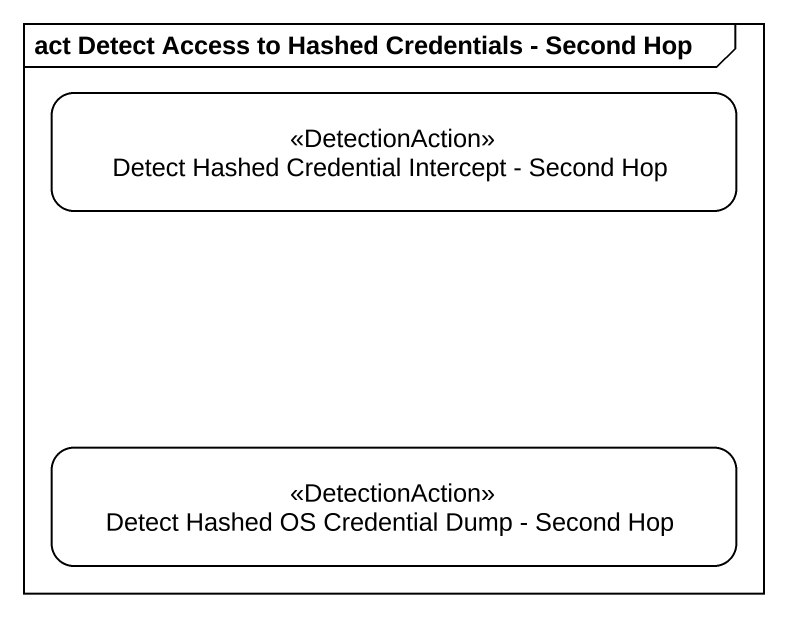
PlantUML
@startuml
mainframe act Detect Access to Hashed Credentials - Second Hop
hide empty description
state "Detect Hashed Credential Intercept - Second Hop" as Detect_Hashed_Credential <<DetectionAction>>
state "Detect Hashed OS Credential Dump - Second Hop" as Detect_Hashed_OS_Credential <<DetectionAction>>
@enduml
